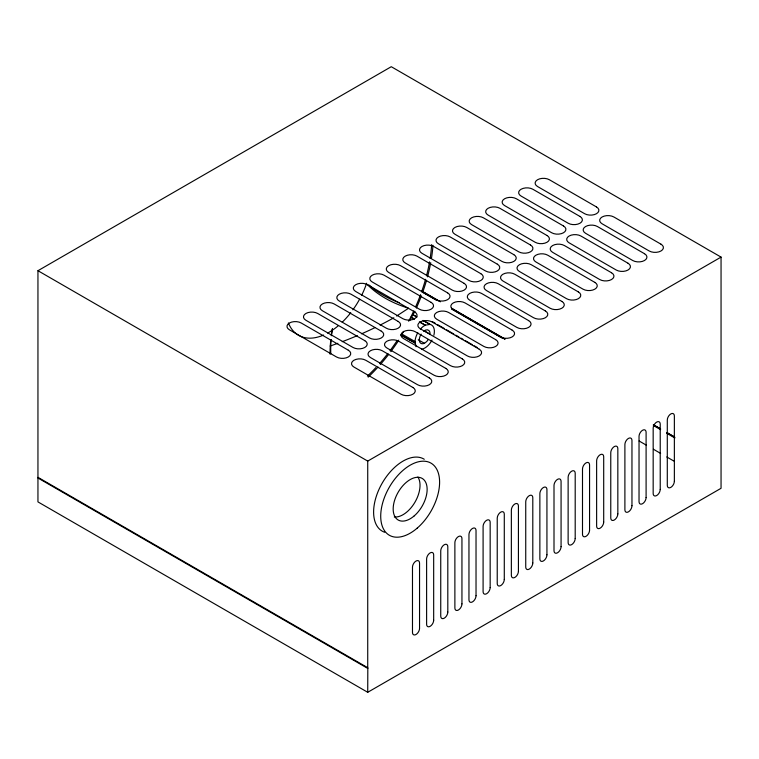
<?xml version="1.0" encoding="UTF-8"?>
<svg xmlns="http://www.w3.org/2000/svg" width="759" height="759" viewBox="0 0 759 759"><rect width="100%" height="100%" fill="white"/><g stroke="black" fill="none" stroke-linecap="round" stroke-linejoin="round"><path stroke-width="1.14" d="M398.646 340.184L397.716 341.844A134.305 78.727 -60.5 0 1 390.79 351.616M403.598 331.379L401.35 335.383L415.126 343.002L400.771 334.88M409.803 320.364L414.907 311.285M396.644 316.019L408.57 308.239A152.255 93.48 -16.3 0 1 367.403 284.606M37.95 270.707L391.274 66.707L721.05 257.102L721.05 488.293L367.726 692.293L37.95 501.898L37.95 270.707L367.726 461.092L721.05 257.102M38.035 477.364L367.811 667.759L367.726 692.293M38.035 478.047L367.811 668.442M367.726 667.806L367.726 461.092M412.602 314.53L416.71 316.845M423.883 320.915L430.04 324.387A13.662 8.007 -60.5 0 1 433.892 335.231M412.962 314.748L416.976 317.015M423.01 320.421L430.04 324.387L425.277 325.203A13.662 8.007 -60.5 0 0 420.372 329.121M410.923 317.082L414.006 318.827M420.154 322.3L425.277 325.203L419.366 321.844M424.974 331.256L430.097 334.159A7.618 4.469 -60.5 0 0 423.617 331.237M418.228 339.785L424.376 343.267M401.701 333.988L415.031 341.531L416.036 346.692M411.492 317.357L414.442 319.036M422.004 291.162L440.438 301.807M451.7 308.315L504.953 339.055M653.461 424.793L660.624 428.93L653.338 424.86M666.772 432.478L673.935 436.615M421.881 291.228L438.266 300.697M451.586 308.382L504.839 339.121M666.649 432.545L674.846 437.279M421.881 291.911L436.34 300.118M451.586 309.055L501.889 337.964M653.338 425.543L660.624 429.613M666.649 433.228L674.846 437.962M432.241 321.56L435.315 323.334M437.364 324.51L444.537 328.647M446.577 329.833L453.749 333.969M455.798 335.155L458.872 336.93M460.922 338.116L462.971 339.292M465.011 340.478L472.183 344.614M474.233 345.8L477.307 347.575M639.116 440.998L646.288 445.135M653.461 449.271L660.624 453.408M666.772 456.956L673.935 461.102M432.972 245.318A134.305 78.727 -60.5 0 1 431.52 257.975M430.723 262.652A134.305 78.727 -60.5 0 1 427.516 276.826M426.558 280.28A134.305 78.727 -60.5 0 1 422.621 292.5M421.397 295.849A134.305 78.727 -60.5 0 1 416.397 308.021M388.617 354.472A134.305 78.727 -60.5 0 1 380.325 364.491M378.01 367.081A134.305 78.727 -60.5 0 1 368.172 377.128M366.654 283.24A60.132 35.246 -60.5 0 1 361.701 295.194M359.624 299.188A60.132 35.246 -60.5 0 1 352.916 309.814M350.762 312.689A60.132 35.246 -60.5 0 1 342.262 322.167M338.116 325.896A60.132 35.246 -60.5 0 1 327.67 333.078M323.628 335.042A60.132 35.246 -60.5 0 1 288.401 322.964M431.653 244.635A132.303 77.56 -60.5 0 1 430.135 258.43M429.556 261.883A132.303 77.56 -60.5 0 1 426.492 275.84M425.552 279.321A132.303 77.56 -60.5 0 1 421.757 291.342M420.562 294.644A132.303 77.56 -60.5 0 1 415.704 306.655M413.769 310.943A132.303 77.56 -60.5 0 1 408.655 321.228M396.824 341.047A132.303 77.56 -60.5 0 1 390.012 350.677M387.858 353.485A132.303 77.56 -60.5 0 1 379.699 363.362M375.885 367.574A132.303 77.56 -60.5 0 1 367.413 376.103M432.023 340.098A13.662 8.007 -60.5 0 1 421.643 349.225M415.031 341.531A13.662 8.007 -60.5 0 1 417.82 332.708M428.285 339.51A7.618 4.469 -60.5 0 1 420.657 343.239A7.618 4.469 -60.5 0 1 421.112 334.093M384.68 532.268A41.641 24.041 -60 0 1 381.293 484.754A41.641 24.041 -60 0 1 424.272 459.271M417.915 477.041A24.013 13.861 -60 0 1 414.822 502.43A24.013 13.861 -60 0 1 394.282 516.945M330.013 354.083A152.255 139.419 -30.4 0 1 330.801 339.814M331.294 335.734A152.255 139.419 -30.4 0 1 332.451 328.619M330.772 353.884A153.299 139.675 -33.7 0 1 331.114 339.52M331.484 335.402A153.299 139.675 -33.7 0 1 332.271 329.235M393.845 317.784A239.948 134.941 -13.8 0 1 380.079 325.108M375.022 327.603A239.948 134.941 -13.8 0 1 361.559 333.818M357.328 335.639A239.948 134.941 -13.8 0 1 342.252 341.673M337.869 343.296A239.948 134.941 -13.8 0 1 330.137 346.028M399.187 302.708A153.299 95.71 -17.9 0 1 369.073 285.052M596.451 206.922L549.336 179.722A8.33 4.81 0 0 0 537.562 179.722A8.33 4.81 0 0 0 537.562 186.524L584.667 213.725A8.33 4.81 0 0 0 596.451 213.725A8.33 4.81 0 0 0 596.451 206.922M660.985 244.18L613.87 216.989A8.33 4.81 0 0 0 602.096 216.989A8.33 4.81 0 0 0 602.096 223.782L649.211 250.982A8.33 4.81 0 0 0 660.985 250.982A8.33 4.81 0 0 0 660.985 244.18M579.961 216.448L532.846 189.247A8.33 4.81 0 0 0 521.072 189.247A8.33 4.81 0 0 0 521.072 196.05L568.187 223.241A8.33 4.81 0 0 0 579.961 223.241A8.33 4.81 0 0 0 579.961 216.448M644.495 253.705L597.39 226.505A8.33 4.81 0 0 0 585.606 226.505A8.33 4.81 0 0 0 585.606 233.307L632.721 260.508A8.33 4.81 0 0 0 644.495 260.508A8.33 4.81 0 0 0 644.495 253.705M563.472 225.964L516.357 198.763A8.33 4.81 0 0 0 504.583 198.763A8.33 4.81 0 0 0 504.583 205.566L551.698 232.766A8.33 4.81 0 0 0 563.472 232.766A8.33 4.81 0 0 0 563.472 225.964M628.006 263.221L580.901 236.021A8.33 4.81 0 0 0 569.117 236.021A8.33 4.81 0 0 0 569.117 242.823L616.232 270.024A8.33 4.81 0 0 0 628.006 270.024A8.33 4.81 0 0 0 628.006 263.221M546.983 235.48L499.877 208.289A8.33 4.81 0 0 0 488.094 208.289A8.33 4.81 0 0 0 488.094 215.082L535.209 242.282A8.33 4.81 0 0 0 546.983 242.282A8.33 4.81 0 0 0 546.983 235.48M611.517 272.747L564.411 245.546A8.33 4.81 0 0 0 552.628 245.546A8.33 4.81 0 0 0 552.628 252.339L599.743 279.54A8.33 4.81 0 0 0 611.517 279.54A8.33 4.81 0 0 0 611.517 272.747M530.494 245.005L483.388 217.805A8.33 4.81 0 0 0 471.605 217.805A8.33 4.81 0 0 0 471.605 224.607L518.72 251.808A8.33 4.81 0 0 0 530.494 251.808A8.33 4.81 0 0 0 530.494 245.005M594.828 282.376L547.713 255.185A8.33 4.81 0 0 0 535.939 255.185A8.33 4.81 0 0 0 535.939 261.978L583.045 289.179A8.33 4.81 0 0 0 594.828 289.179A8.33 4.81 0 0 0 594.828 282.376M513.805 254.644L466.69 227.444A8.33 4.81 0 0 0 454.916 227.444A8.33 4.81 0 0 0 454.916 234.237L502.022 261.438A8.33 4.81 0 0 0 513.805 261.438A8.33 4.81 0 0 0 513.805 254.644M578.339 291.902L531.224 264.701A8.33 4.81 0 0 0 519.45 264.701A8.33 4.81 0 0 0 519.45 271.504L566.565 298.695A8.33 4.81 0 0 0 578.339 298.695A8.33 4.81 0 0 0 578.339 291.902M497.316 264.16L450.201 236.96A8.33 4.81 0 0 0 438.427 236.96A8.33 4.81 0 0 0 438.427 243.762L485.542 270.963A8.33 4.81 0 0 0 497.316 270.963A8.33 4.81 0 0 0 497.316 264.16M561.85 301.418L514.735 274.217A8.33 4.81 0 0 0 502.961 274.217A8.33 4.81 0 0 0 502.961 281.02L550.076 308.22A8.33 4.81 0 0 0 561.85 308.22A8.33 4.81 0 0 0 561.85 301.418M480.827 273.676L433.712 246.485A8.33 4.81 0 0 0 421.938 246.485A8.33 4.81 0 0 0 421.938 253.278L469.053 280.479A8.33 4.81 0 0 0 480.827 280.479A8.33 4.81 0 0 0 480.827 273.676M545.36 310.934L498.255 283.743A8.33 4.81 0 0 0 486.472 283.743A8.33 4.81 0 0 0 486.472 290.536L533.586 317.736A8.33 4.81 0 0 0 545.36 317.736A8.33 4.81 0 0 0 545.36 310.934M464.091 283.335L416.985 256.144A8.33 4.81 0 0 0 405.211 256.144A8.33 4.81 0 0 0 405.211 262.937L452.317 290.137A8.33 4.81 0 0 0 464.091 290.137A8.33 4.81 0 0 0 464.091 283.335M528.634 320.602L481.519 293.401A8.33 4.81 0 0 0 469.745 293.401A8.33 4.81 0 0 0 469.745 300.203L516.851 327.395A8.33 4.81 0 0 0 528.634 327.395A8.33 4.81 0 0 0 528.634 320.602M447.611 292.86L400.496 265.659A8.33 4.81 0 0 0 388.722 265.659A8.33 4.81 0 0 0 388.722 272.462L435.827 299.663A8.33 4.81 0 0 0 447.611 299.663A8.33 4.81 0 0 0 447.611 292.86M512.145 330.118L465.03 302.917A8.33 4.81 0 0 0 453.256 302.917A8.33 4.81 0 0 0 453.256 309.719L500.361 336.92A8.33 4.81 0 0 0 512.145 336.92A8.33 4.81 0 0 0 512.145 330.118M431.121 302.376L384.007 275.175A8.33 4.81 0 0 0 372.233 275.175A8.33 4.81 0 0 0 372.233 281.978L419.338 309.179A8.33 4.81 0 0 0 431.121 309.179A8.33 4.81 0 0 0 431.121 302.376M495.655 339.634L448.541 312.442A8.33 4.81 0 0 0 436.767 312.442A8.33 4.81 0 0 0 436.767 319.235L483.872 346.436A8.33 4.81 0 0 0 495.655 346.436A8.33 4.81 0 0 0 495.655 339.634M414.632 311.902L367.517 284.701A8.33 4.81 0 0 0 355.743 284.701A8.33 4.81 0 0 0 355.743 291.503L402.849 318.695A8.33 4.81 0 0 0 414.632 318.695A8.33 4.81 0 0 0 414.632 311.902M479.166 349.159L432.051 321.958A8.33 4.81 0 0 0 420.277 321.958A8.33 4.81 0 0 0 420.277 328.761L467.383 355.952A8.33 4.81 0 0 0 479.166 355.952A8.33 4.81 0 0 0 479.166 349.159M398.143 321.418L351.028 294.217A8.33 4.81 0 0 0 339.254 294.217A8.33 4.81 0 0 0 339.254 301.019L386.359 328.22A8.33 4.81 0 0 0 398.143 328.22A8.33 4.81 0 0 0 398.143 321.418M462.307 358.893L415.192 331.692A8.33 4.81 0 0 0 403.418 331.692A8.33 4.81 0 0 0 403.418 338.486L450.533 365.686A8.33 4.81 0 0 0 462.307 365.686A8.33 4.81 0 0 0 462.307 358.893M381.284 331.152L334.169 303.951A8.33 4.81 0 0 0 322.395 303.951A8.33 4.81 0 0 0 322.395 310.754L369.51 337.954A8.33 4.81 0 0 0 381.284 337.954A8.33 4.81 0 0 0 381.284 331.152M445.818 368.409L398.703 341.208A8.33 4.81 0 0 0 386.929 341.208A8.33 4.81 0 0 0 386.929 348.011L434.044 375.212A8.33 4.81 0 0 0 445.818 375.212A8.33 4.81 0 0 0 445.818 368.409M364.794 340.668L317.679 313.467A8.33 4.81 0 0 0 305.905 313.467A8.33 4.81 0 0 0 305.905 320.27L353.02 347.47A8.33 4.81 0 0 0 364.794 347.47A8.33 4.81 0 0 0 364.794 340.668M429.328 377.925L382.223 350.734A8.33 4.81 0 0 0 370.439 350.734A8.33 4.81 0 0 0 370.439 357.527L417.554 384.728A8.33 4.81 0 0 0 429.328 384.728A8.33 4.81 0 0 0 429.328 377.925M348.305 350.193L301.2 322.992A8.33 4.81 0 0 0 289.416 322.992A8.33 4.81 0 0 0 289.416 329.795L336.531 356.986A8.33 4.81 0 0 0 348.305 356.986A8.33 4.81 0 0 0 348.305 350.193M412.839 387.451L365.734 360.25A8.33 4.81 0 0 0 353.95 360.25A8.33 4.81 0 0 0 353.95 367.052L401.065 394.244A8.33 4.81 0 0 0 412.839 394.244A8.33 4.81 0 0 0 412.839 387.451M674.362 481.253L674.362 415.97A5 2.884 -60 0 0 670.833 413.93A5 2.884 -60 0 0 667.294 420.05L667.294 485.333A5 2.884 -60 0 0 670.833 487.373A5 2.884 -60 0 0 674.362 481.253M660.226 489.413L660.226 424.129A5 2.884 -60 0 0 656.696 422.089A5 2.884 -60 0 0 653.167 428.218L653.167 493.492A5 2.884 -60 0 0 656.696 495.532A5 2.884 -60 0 0 660.226 489.413M646.099 497.572L646.099 432.298A5 2.884 -60 0 0 642.56 430.258A5 2.884 -60 0 0 639.031 436.378L639.031 501.652A5 2.884 -60 0 0 642.56 503.691A5 2.884 -60 0 0 646.099 497.572M631.962 505.731L631.962 440.457A5 2.884 -60 0 0 628.433 438.417A5 2.884 -60 0 0 624.894 444.537L624.894 509.811A5 2.884 -60 0 0 628.433 511.851A5 2.884 -60 0 0 631.962 505.731M617.835 513.89L617.835 448.616A5 2.884 -60 0 0 614.297 446.577A5 2.884 -60 0 0 610.767 452.696L610.767 517.97A5 2.884 -60 0 0 614.297 520.01A5 2.884 -60 0 0 617.835 513.89M603.699 522.05L603.699 456.776A5 2.884 -60 0 0 600.16 454.736A5 2.884 -60 0 0 596.631 460.855L596.631 526.129A5 2.884 -60 0 0 600.16 528.169A5 2.884 -60 0 0 603.699 522.05M589.563 530.209L589.563 464.935A5 2.884 -60 0 0 586.033 462.895A5 2.884 -60 0 0 582.495 469.015L582.495 534.289A5 2.884 -60 0 0 586.033 536.328A5 2.884 -60 0 0 589.563 530.209M575.199 538.501L575.199 473.227A5 2.884 -60 0 0 571.669 471.187A5 2.884 -60 0 0 568.13 477.307L568.13 542.581A5 2.884 -60 0 0 571.669 544.62A5 2.884 -60 0 0 575.199 538.501M561.072 546.66L561.072 481.386A5 2.884 -60 0 0 557.533 479.346A5 2.884 -60 0 0 554.004 485.466L554.004 550.74A5 2.884 -60 0 0 557.533 552.78A5 2.884 -60 0 0 561.072 546.66M546.935 554.82L546.935 489.546A5 2.884 -60 0 0 543.406 487.506A5 2.884 -60 0 0 539.867 493.625L539.867 558.899A5 2.884 -60 0 0 543.406 560.939A5 2.884 -60 0 0 546.935 554.82M532.799 562.979L532.799 497.705A5 2.884 -60 0 0 529.27 495.665A5 2.884 -60 0 0 525.74 501.784L525.74 567.058A5 2.884 -60 0 0 529.27 569.098A5 2.884 -60 0 0 532.799 562.979M518.425 571.28L518.425 506.006A5 2.884 -60 0 0 514.896 503.967A5 2.884 -60 0 0 511.357 510.086L511.357 575.36A5 2.884 -60 0 0 514.896 577.4A5 2.884 -60 0 0 518.425 571.28M504.289 579.44L504.289 514.166A5 2.884 -60 0 0 500.76 512.126A5 2.884 -60 0 0 497.23 518.245L497.23 583.519A5 2.884 -60 0 0 500.76 585.559A5 2.884 -60 0 0 504.289 579.44M490.162 587.599L490.162 522.325A5 2.884 -60 0 0 486.623 520.285A5 2.884 -60 0 0 483.094 526.404L483.094 591.678A5 2.884 -60 0 0 486.623 593.718A5 2.884 -60 0 0 490.162 587.599M476.026 595.758L476.026 530.484A5 2.884 -60 0 0 472.496 528.444A5 2.884 -60 0 0 468.958 534.564L468.958 599.838A5 2.884 -60 0 0 472.496 601.878A5 2.884 -60 0 0 476.026 595.758M461.946 603.889L461.946 538.615A5 2.884 -60 0 0 458.408 536.575A5 2.884 -60 0 0 454.878 542.694L454.878 607.968A5 2.884 -60 0 0 458.408 610.008A5 2.884 -60 0 0 461.946 603.889M447.81 612.048L447.81 546.774A5 2.884 -60 0 0 444.281 544.734A5 2.884 -60 0 0 440.742 550.854L440.742 616.128A5 2.884 -60 0 0 444.281 618.168A5 2.884 -60 0 0 447.81 612.048M433.674 620.207L433.674 554.933A5 2.884 -60 0 0 430.144 552.894A5 2.884 -60 0 0 426.615 559.013L426.615 624.287A5 2.884 -60 0 0 430.144 626.327A5 2.884 -60 0 0 433.674 620.207M419.547 628.367L419.547 563.093A5 2.884 -60 0 0 416.008 561.053A5 2.884 -60 0 0 412.479 567.172L412.479 632.456A5 2.884 -60 0 0 416.008 634.496A5 2.884 -60 0 0 419.547 628.367M417.232 528.112A41.641 24.041 -60 0 0 431.378 463.369A41.641 24.041 -60 0 0 381.872 506.092A41.641 24.041 -60 0 0 417.232 528.112M414.234 515.873A24.013 13.861 -60 0 0 422.393 478.54A24.013 13.861 -60 0 0 393.845 503.17A24.013 13.861 -60 0 0 414.234 515.873"/></g></svg>
